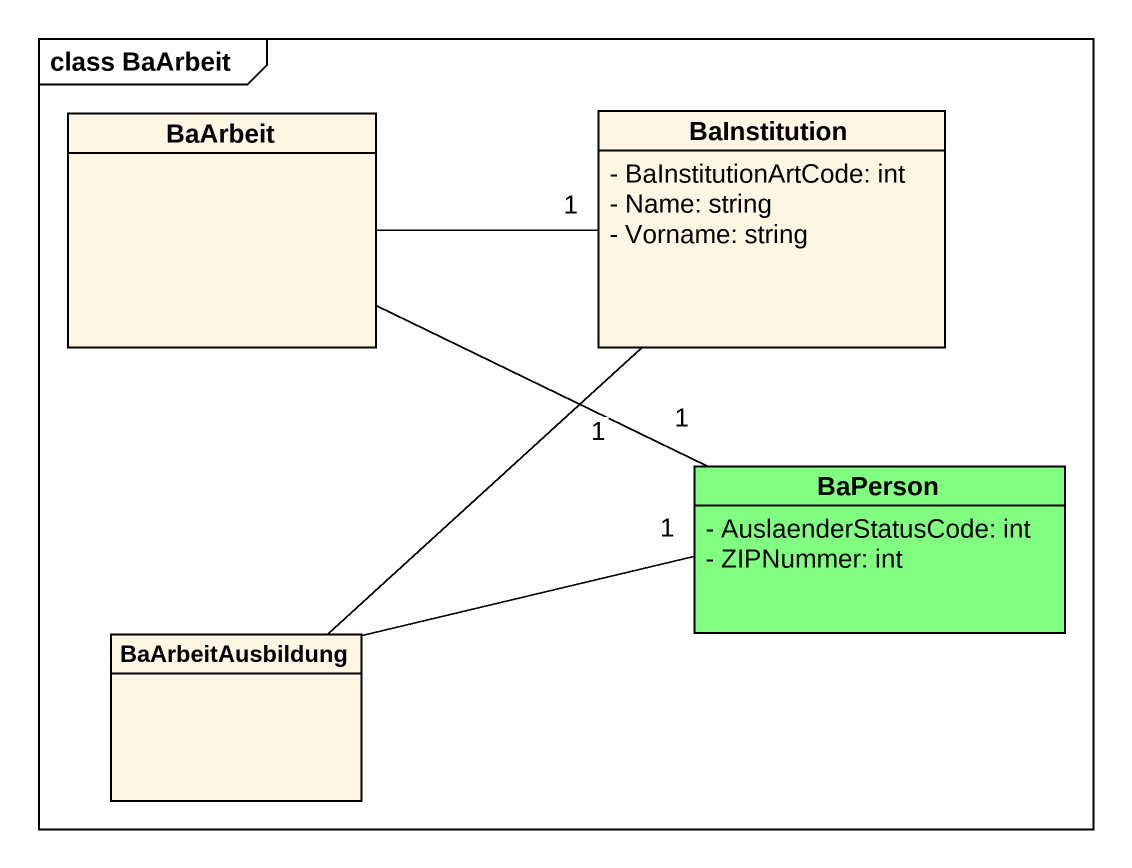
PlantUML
@startuml
mainframe class BaArbeit
hide circle
hide empty members
skinparam classAttributeIconSize 0
class BaArbeit
class BaInstitution {
  - BaInstitutionArtCode: int
  - Name: string
  - Vorname: string
}
class BaPerson #80FF80 {
  - AuslaenderStatusCode: int
  - ZIPNummer: int
}
class BaArbeitAusbildung
BaArbeit -right- "1" BaInstitution
BaArbeit -right- "1" BaPerson
BaArbeitAusbildung -up- "1" BaInstitution
BaArbeitAusbildung -right- "1" BaPerson
@enduml
